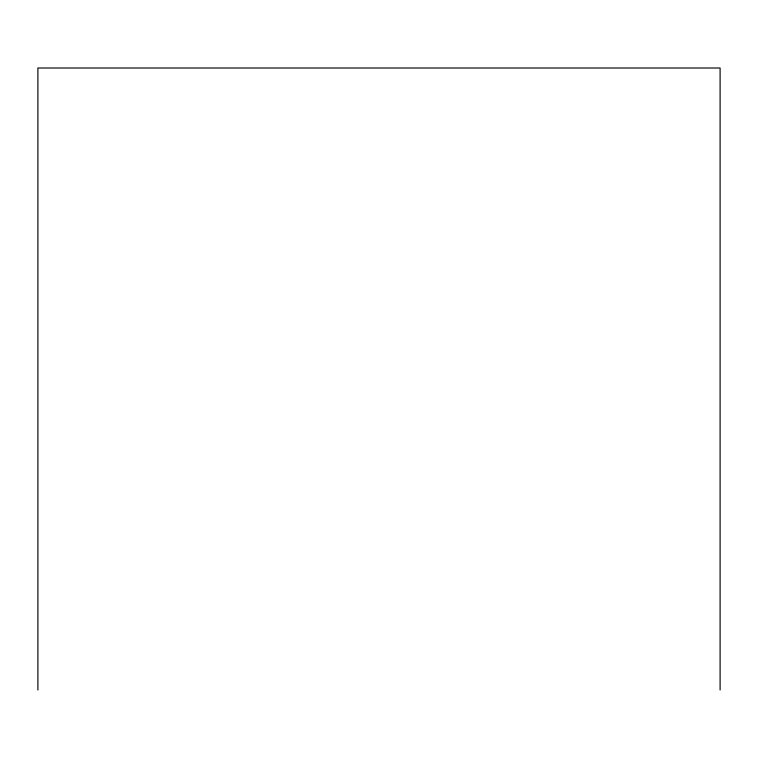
<?xml version="1.0" encoding="UTF-8"?>
<svg xmlns="http://www.w3.org/2000/svg" width="758" height="758" viewBox="0 0 758 758"><rect width="100%" height="100%" fill="white"/><g stroke="black" fill="none" stroke-linecap="round" stroke-linejoin="round"><path stroke-width="1.14" d="M720.1 689.988L720.1 68.012L37.9 68.012L37.9 689.988"/></g></svg>
